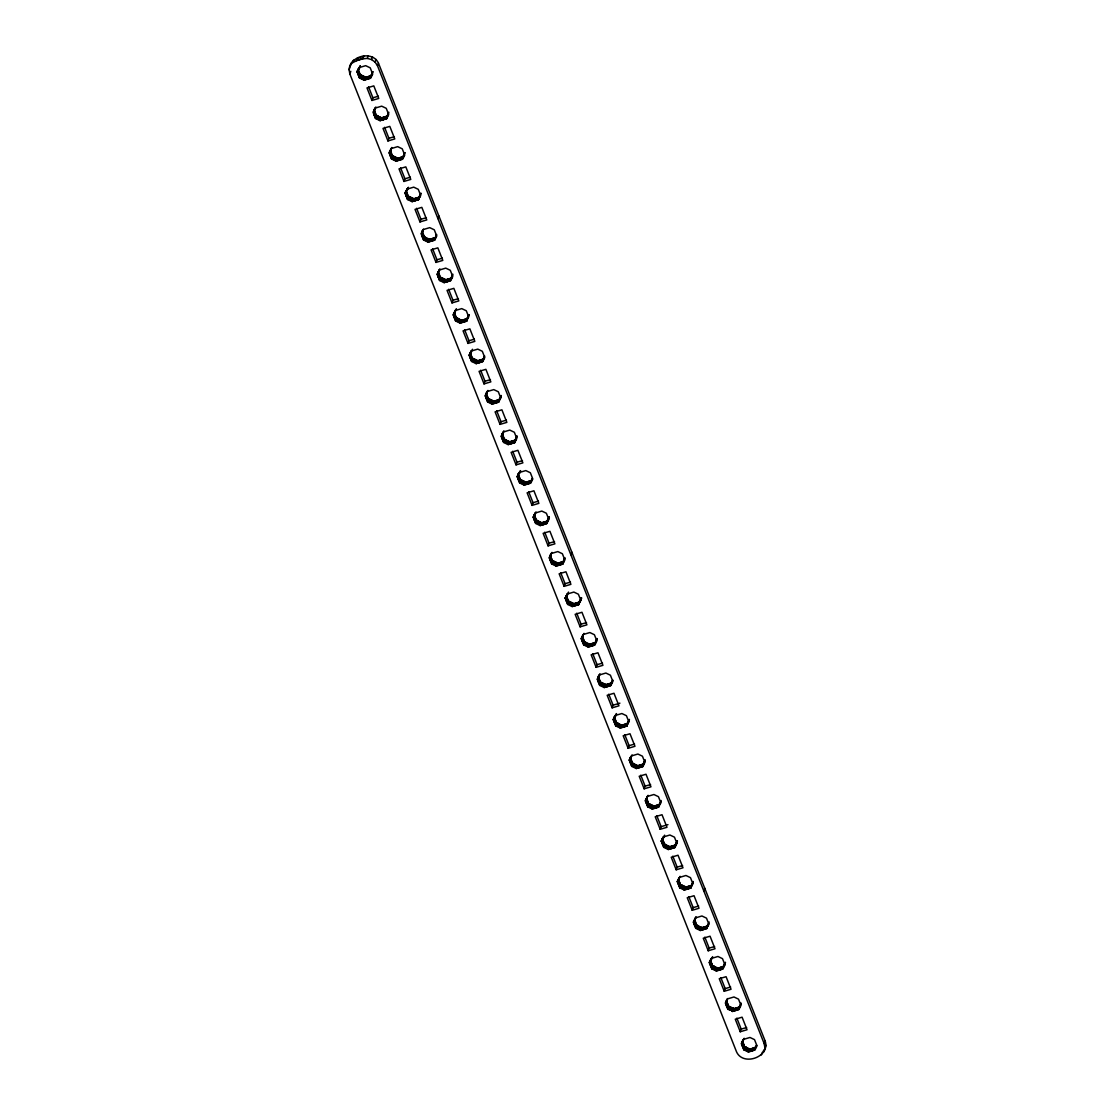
<?xml version="1.0" encoding="UTF-8"?>
<svg xmlns="http://www.w3.org/2000/svg" width="1115" height="1115" viewBox="0 0 1115 1115"><rect width="100%" height="100%" fill="white"/><g stroke="black" fill="none" stroke-linecap="round" stroke-linejoin="round"><path stroke-width="1.5" d="M372.786 71.736L370.375 77.52M375.421 107.709L374.138 109.549M389.943 152.462L391.114 148.602L397.707 146.65L402.25 148.825L404.731 155.097L402.668 159.208L396.076 161.159L391.546 158.999L389.051 152.713L391.867 147.473L389.804 152.504M421.972 233.439L423.143 229.592L429.735 227.641L434.279 229.802L436.759 236.073L434.697 240.185L428.104 242.136L423.561 239.976L421.08 233.704L423.463 229.188L421.832 233.481M423.143 229.969L422.041 231.056L424.522 237.342L429.066 239.502L435.658 237.551M438.934 271.293L439.909 268.952L437.094 274.192L439.575 280.464L444.118 282.639L450.711 280.687L452.774 276.576L450.293 270.29L445.749 268.13L439.157 270.081L438.948 271.586M466.558 320.758L468.857 314.681L466.725 321.176L460.133 323.127L455.589 320.967L453.108 314.681L456.453 308.771M468.997 314.639L466.725 321.176M471.506 351.908L471.171 351.058L477.778 349.12L482.307 351.281L484.788 357.553L482.739 361.664L476.147 363.615L471.603 361.455L469.122 355.183L472.467 349.26M469.861 354.96L471.506 350.668L470 354.918M502.029 435.895L503.2 432.049L509.792 430.097L514.336 432.258L516.816 438.529L514.768 442.655L508.161 444.592L503.632 442.432L501.151 436.16L503.952 430.92L501.889 435.937M503.2 432.425L502.252 433.47M534.057 516.886L535.228 513.025L541.82 511.074L546.364 513.248L548.845 519.52L546.782 523.632L540.19 525.583L535.646 523.423L533.165 517.137L535.548 512.635L533.36 517.639M548.092 519.743L549.054 517.095L546.448 522.796M550.071 557.375L551.242 553.514L557.835 551.577L562.378 553.737L564.859 560.009L562.796 564.12L556.204 566.072L551.66 563.911L549.179 557.639L551.995 552.385L550.28 554.949M582.086 638.351L583.27 634.505L589.863 632.553L594.393 634.714L596.887 640.986L594.825 645.111L588.232 647.062L583.689 644.888L581.208 638.616L584.023 633.376M595.786 642.073L597.096 638.574L594.309 645.264M628.985 719.593L626.853 726.088L620.247 728.039L615.717 725.879L613.236 719.593L616.051 714.353L613.236 719.593M629.25 760.096L631.299 755.984L637.892 754.033L642.435 756.193L644.916 762.465L642.867 766.576L636.261 768.528L631.731 766.367L629.25 760.096L630.351 757.406M675.802 844.794L674.882 847.567L668.289 849.519L663.746 847.344L661.265 841.072L664.624 835.163M662.157 840.808L663.648 836.557L662.017 840.849M674.882 847.567L676.944 843.456L674.464 837.17L669.92 835.01L663.327 836.961L663.662 837.797M679.342 877.84L677.279 881.561L679.76 887.847L684.303 890.007L690.896 888.056L693.168 881.519M693.028 881.561L690.896 888.056M695.133 919.15L696.108 916.809L693.293 922.049L695.774 928.335L700.318 930.495L706.91 928.544L708.513 923.666M711.691 959.276L711.37 958.44L717.962 956.489L722.492 958.649L724.987 964.921L722.924 969.033L716.332 970.984L711.788 968.824L709.307 962.552L712.652 956.628M710.185 962.287L711.691 958.036L709.502 963.039M728.903 1006.636L727.942 1009.27L725.321 1003.04L727.37 998.929L733.977 996.977L738.506 999.138L740.987 1005.409L738.938 1009.521L732.346 1011.472L732.973 1007.988L728.764 1006.678L727.802 1009.312L732.011 1010.636M727.705 998.524L726.423 1000.35M742.214 1043.264L743.384 1039.417L749.991 1037.466L754.521 1039.626L757.001 1045.912L754.953 1050.023L748.346 1051.975L743.816 1049.8L741.336 1043.529L744.151 1038.288L743.175 1040.63M349.12 69.785C349.608 55.931 372.521 50.119 378.459 63.151L765.155 1041.02C770.479 1056.895 743.161 1066.623 736.541 1051.849L349.845 73.98L349.12 69.785L351.086 63.248M763.914 1051.752L765.88 1045.215M350.124 65.897L353.608 60.085M349.845 73.98L350.807 71.332M352.647 62.733L356.479 60.712L357.441 58.064M357.469 60.419L358.431 57.771M359.671 59.764L360.633 57.116M357.037 71.736L359.086 67.625L365.678 65.674L370.222 67.834L372.703 74.12L370.654 78.231L364.048 80.182L359.518 78.008L357.037 71.736L358.138 69.046M357.232 72.224L358.194 69.59L360.479 75.374L359.518 78.008L360.619 75.332M361.859 59.123L362.821 56.475M357.776 71.513L359.852 66.496M358.891 69.13L360.326 65.687M357.65 73.311L358.612 70.663M359.42 68.461L360.382 65.827M356.479 60.712L362.863 58.816L363.825 56.182M358.082 74.384L359.044 71.736M358.277 74.872L359.239 72.238M358.472 75.36L359.434 72.726M358.891 76.447L359.852 73.799M359.323 77.52L360.284 74.886M359.95 77.883L360.912 75.235M360.257 77.799L361.358 75.109L364.689 76.698L364.048 80.182M362.863 58.816L367.309 58.398L368.271 55.75M361.149 78.287L362.11 75.653M361.957 78.747L362.919 76.099M362.821 79.095L363.783 76.447M363.727 79.332L364.689 76.698M363.88 79.75L364.73 76.823M364.006 80.043L364.967 77.409M764.918 1047.849L764.193 1043.668L377.497 65.799L375.1 62.106L371.546 59.569L372.508 56.921M364.563 80.029L365.525 77.381M365.706 79.695L366.668 77.047M366.835 79.36L367.797 76.712M367.351 79.207L368.312 76.559M367.866 79.053L368.828 76.405M368.995 78.719L369.957 76.071M375.1 62.106L376.062 59.457M370.487 77.813L371.811 74.078M371.281 75.987L372.926 71.695M377.497 65.799L378.459 63.151M371.95 100.448L366.988 87.904L373.804 85.883L378.765 98.441L371.95 100.448L372.912 97.813L368.577 86.831M373.483 112.099L374.445 109.451M375.1 108.503L373.051 112.225L375.532 118.511L380.062 120.671L386.668 118.72L387.574 115.946L381.023 118.023L380.062 120.671M375.853 106.984L373.929 111.974L375.1 108.113L381.692 106.162L386.236 108.322L388.717 114.608L386.668 118.72M373.664 113.8L374.626 111.152M374.096 114.873L375.058 112.239M374.292 115.361L375.253 112.727M374.487 115.862L375.448 113.214M374.905 116.936L375.867 114.288M375.337 118.009L376.299 115.375M375.532 118.511L376.633 115.821M375.964 118.371L376.926 115.737M376.271 118.288L377.232 115.639M376.41 118.246L377.372 115.598L381.023 118.023M377.163 118.789L378.124 116.141M377.971 119.235L378.933 116.587M378.835 119.584L379.797 116.936M379.783 119.96L380.689 117.186M379.894 120.253L380.856 117.605M380.577 120.518L381.539 117.869M381.72 120.183L382.682 117.535M382.849 119.849L383.811 117.2M383.365 119.695L384.327 117.047M383.881 119.542L384.842 116.894M385.01 119.207L385.971 116.559M386.334 117.883L388.591 113.047M386.152 118.873L387.337 115.361M386.501 118.302L388.8 112.225M387.964 140.95L383.003 128.392L389.804 126.385L394.78 138.929L387.964 140.95L388.926 138.302L384.577 127.319M389.246 153.215L390.459 149.94L392.508 156.351L391.546 158.999M389.679 154.288L390.64 151.64M390.111 155.361L391.072 152.727M390.292 155.863L391.254 153.215M390.487 156.351L391.449 153.703M390.919 157.424L391.881 154.79M391.351 158.511L392.313 155.863M391.672 158.957L392.633 156.309M391.978 158.86L392.94 156.225M392.285 158.776L393.386 156.086L396.703 157.675L396.076 161.159M393.177 159.278L394.139 156.63M393.985 159.724L394.947 157.076M394.849 160.072L395.811 157.424M395.797 160.449L396.703 157.675M395.909 160.741L396.87 158.093M396.02 161.034L396.982 158.386M396.592 161.006L397.553 158.358M397.721 160.672L398.682 158.023M398.863 160.337L399.825 157.689M399.379 160.184L400.341 157.536M399.895 160.03L400.856 157.382M401.024 159.696L401.985 157.048M402.39 158.497L404.271 154.33M402.153 159.361L404.815 152.713M403.309 156.964L404.954 152.671M403.978 181.438L399.017 168.881L405.818 166.874L410.78 179.417L403.978 181.438L404.94 178.79L400.592 167.808M418.683 199.697L420.954 193.16L418.641 199.571L412.09 201.648L407.546 199.487L405.066 193.216L406.027 190.567M405.261 193.703L406.222 191.055L408.508 196.839L407.546 199.487M405.818 192.993L407.881 187.961L405.066 193.216M405.693 194.777L406.654 192.142M406.919 190.609L408.425 187.292M406.111 195.864L407.073 193.216M406.306 196.351L407.268 193.703M406.501 196.839L407.463 194.191M406.933 197.912L407.895 195.278M407.351 199L408.327 196.351M407.686 199.446L408.647 196.797M407.992 199.362L408.954 196.714M409.261 196.63L408.299 199.264L409.4 196.588L412.717 198.163L412.09 201.648M409.191 199.766L410.153 197.118M409.999 200.212L410.961 197.578M410.864 200.561L411.825 197.926M411.756 200.812L412.717 198.163M411.811 200.937L412.773 198.303M411.923 201.23L412.885 198.582M412.606 201.494L413.567 198.86M413.735 201.16L414.696 198.526M414.878 200.825L415.839 198.191M415.393 200.672L416.355 198.038M415.909 200.519L416.871 197.885M417.038 200.184L418 197.55M418.167 199.85L419.853 195.543M419.993 221.927L415.031 209.369L421.832 207.362L426.794 219.92L419.993 221.927L420.954 219.279L416.606 208.296M421.526 233.579L422.487 230.93M421.707 235.265L422.669 232.631M422.125 236.352L423.087 233.704M422.32 236.84L423.282 234.192M422.515 237.328L423.477 234.694M422.947 238.415L423.909 235.767M423.365 239.488L424.327 236.84M423.561 239.976L424.662 237.3M424.007 239.85L424.968 237.202M424.313 239.753L425.414 237.077M425.205 240.255L426.167 237.62M426.014 240.701L426.975 238.066M426.878 241.063L427.839 238.415M427.825 241.439L428.731 238.652M427.937 241.718L428.899 239.084M428.104 242.136L429.01 239.363M428.62 241.983L429.582 239.349M437.916 218.596L438.878 215.948M429.749 241.648L430.711 239.014M430.892 241.314L431.853 238.68M431.407 241.161L432.369 238.526M431.923 241.021L432.885 238.373M433.052 240.673L434.014 238.039M434.181 240.338L436.62 234.526L435.658 237.161M434.529 239.767L436.3 235.307M434.641 240.06L435.603 237.411M436.007 262.415L431.045 249.871L437.847 247.851L442.808 260.408L436.007 262.415L436.969 259.781L432.62 248.798M437.289 274.68L438.251 272.046M437.54 274.067L438.502 271.419M437.847 273.969L439.477 269.677M437.721 275.767L438.683 273.119M438.139 276.841L439.101 274.192M438.334 277.328L439.296 274.694M438.529 277.816L439.491 275.182M438.962 278.903L439.923 276.255M439.38 279.976L440.341 277.342M439.575 280.464L440.536 277.83L438.195 271.516M439.714 280.436L440.676 277.788M440.021 280.339L440.982 277.691M440.327 280.255L441.429 277.565L444.746 279.154L444.118 282.639L445.024 279.865M441.206 280.757L442.167 278.109M442.028 281.203L442.989 278.555M442.878 281.551L443.84 278.903M443.784 281.788L444.746 279.154M443.951 282.207L444.801 279.28M444.634 282.485L445.596 279.837M445.763 282.151L446.725 279.503M446.892 281.816L447.854 279.168M447.408 281.663L448.369 279.015M447.923 281.51L448.885 278.862M449.066 281.175L450.028 278.527M450.432 279.976L452.634 275.015M450.195 280.841L451.882 276.534M451.352 278.443L452.843 274.192M452.021 302.904L447.045 290.36L453.861 288.339L458.822 300.897L452.021 302.904L452.983 300.269L448.634 289.287M453.303 315.183L454.265 312.535L456.551 318.319L455.589 320.967M453.847 314.472L455.924 309.44L453.986 314.43M453.721 316.256L454.683 313.608M454.153 317.329L455.115 314.695M454.349 317.817L455.31 315.183M454.544 318.319L455.505 315.67M454.976 319.392L455.937 316.744M455.394 320.465L456.356 317.831M456.035 320.827L456.997 318.193M456.328 320.744L457.289 318.096M456.467 320.702L457.429 318.054L461.094 320.479L467.687 318.528M457.22 321.245L458.181 318.597M458.042 321.691L459.004 319.043M458.892 322.04L459.854 319.392M459.854 322.416L460.76 319.643M459.965 322.709L460.927 320.061M460.133 323.127L461.039 320.353M460.648 322.974L461.61 320.326M461.777 322.639L462.739 319.991M462.906 322.305L463.868 319.657M463.422 322.151L464.384 319.503M463.938 321.998L464.899 319.35M465.08 321.664L466.042 319.015M466.391 320.339L467.352 317.691L466.209 321.329M468.021 343.406L463.06 330.848L469.875 328.841L474.837 341.385L468.021 343.406L468.997 340.758L464.648 329.775M469.262 355.141L470.223 352.493M469.317 355.671L470.53 352.41M469.736 356.744L470.697 354.096M470.168 357.831L471.129 355.183M470.363 358.319L471.324 355.671M470.558 358.807L471.52 356.159M470.976 359.88L471.938 357.246M471.408 360.967L472.37 358.319M471.603 361.455L472.704 358.765M472.049 361.316L473.011 358.682M472.342 361.232L473.443 358.542L476.774 360.131L476.147 363.615M473.234 361.734L474.196 359.086M474.042 362.18L475.004 359.532M474.906 362.528L475.868 359.894M475.854 362.905L476.774 360.131M475.98 363.197L476.941 360.549M476.091 363.49L477.053 360.842M476.663 363.462L477.624 360.814M477.791 363.128L478.753 360.479M478.92 362.793L479.882 360.145M479.436 362.64L480.398 359.992M479.952 362.486L480.913 359.838M481.081 362.152L482.056 359.504M482.224 361.818L484.342 356.786M482.572 361.246L483.91 357.511M483.38 359.42L484.663 355.992M484.035 383.894L479.074 371.337L485.889 369.33L490.851 381.874L484.035 383.894L484.997 381.246L480.663 370.264M485.332 396.16L486.53 392.898M485.875 395.449L487.506 391.156L486.837 392.801M500.37 398.18L501.332 395.532L498.753 402.153L492.147 404.104L487.617 401.944L485.137 395.672L487.952 390.417M485.75 397.233L486.711 394.599M486.182 398.32L487.144 395.672M486.377 398.808L487.339 396.16M486.572 399.295L487.534 396.647M486.99 400.369L487.952 397.734M487.422 401.456L488.384 398.808M487.617 401.944L488.579 399.295L486.098 393.024M487.757 401.902L488.718 399.254M488.049 401.818L489.011 399.17M488.356 401.721L489.318 399.086M488.495 401.679L489.457 399.045L492.788 400.62L492.147 404.104M489.248 402.222L490.21 399.588M490.056 402.668L491.018 400.034M490.921 403.017L491.882 400.383M491.994 403.686L492.955 401.038M492.663 403.951L493.624 401.316M493.806 403.616L494.767 400.982M494.935 403.282L495.896 400.647M495.45 403.128L496.412 400.494M495.966 402.975L496.928 400.341M497.095 402.64L498.057 400.006M498.238 402.306L499.91 397.999M498.698 402.027L501.025 395.616M500.05 424.383L495.088 411.839L501.903 409.818L506.865 422.376L500.05 424.383L501.011 421.735L496.677 410.752M501.332 436.648L502.544 433.387M501.764 437.735L502.726 435.087M502.196 438.808L503.158 436.16M502.391 439.296L503.353 436.648M502.586 439.784L503.548 437.15M503.004 440.871L503.966 438.223M503.436 441.944L504.398 439.296M503.632 442.432L504.733 439.756M504.064 442.307L505.025 439.658M504.37 442.209L505.332 439.575L509.123 441.958L515.729 440.007M504.51 442.181L505.471 439.533L504.593 439.798L502.308 434M505.262 442.711L506.224 440.077M506.071 443.171L507.032 440.523M506.935 443.519L507.896 440.871M507.882 443.895L508.802 441.122M507.994 444.174L508.956 441.54M508.161 444.592L509.081 441.819M508.677 444.453L509.639 441.805M509.82 444.104L510.782 441.47M510.949 443.77L511.91 441.136M511.464 443.631L512.426 440.982M511.98 443.477L512.942 440.829M513.109 443.143L514.071 440.495M514.252 442.794L516.9 436.146L514.6 442.223M514.768 442.655L515.395 439.171M515.729 439.617L517.039 436.118M516.064 464.871L511.102 452.328L517.904 450.307L522.879 462.864L516.064 464.871L517.025 462.237L512.691 451.254M517.29 476.607L518.252 473.973M517.346 477.136L518.559 473.875M517.904 476.426L519.534 472.133L518.113 474.014L520.607 480.286L519.646 482.92L524.175 485.095L530.768 483.143L532.831 479.032L530.35 472.746L525.806 470.586L519.214 472.537L517.151 476.649L519.646 482.92L520.733 480.244M519.492 473.248L520.454 470.6M517.778 478.224L518.74 475.575M519.548 473.373L520.51 470.739M518.21 479.297L519.172 476.649M518.391 479.785L519.367 477.15M518.587 480.286L519.548 477.638M519.019 481.359L519.98 478.711M519.451 482.433L520.412 479.798M520.078 482.795L521.039 480.147M520.384 482.711L521.486 480.021L524.803 481.61L524.175 485.095M521.276 483.213L522.238 480.565M522.085 483.659L523.046 481.011M522.949 484.008L523.911 481.359M523.841 484.245L524.803 481.61M524.008 484.677L524.858 481.736M524.12 484.955L525.081 482.321M524.691 484.941L525.653 482.293M525.82 484.607L526.796 481.959M526.963 484.272L527.925 481.624M527.479 484.119L528.44 481.471M527.994 483.966L528.956 481.318M529.123 483.631L530.085 480.983M530.489 482.433L532.371 478.251L531.409 480.9M530.252 483.297L531.939 478.99M532.078 505.374L527.116 492.816L533.918 490.795L538.88 503.353L532.078 505.374L533.04 502.726L528.691 491.743M533.304 517.095L534.266 514.461M535.019 514.545L535.981 511.897M533.792 518.712L534.754 516.064M534.21 519.785L535.172 517.151M534.406 520.287L535.367 517.639M534.601 520.775L535.562 518.127M535.033 521.848L535.994 519.2M535.465 522.935L536.427 520.287M535.646 523.423L536.747 520.733M536.092 523.283L537.054 520.649M536.399 523.2L537.36 520.552M536.538 523.158L537.5 520.51L541.151 522.935L547.744 520.984L547.409 520.148L546.266 523.785M537.291 523.702L538.252 521.053M538.099 524.148L539.061 521.499M538.963 524.496L539.925 521.848M539.911 524.872L540.817 522.099M540.022 525.165L540.984 522.517M540.19 525.583L541.096 522.81M540.705 525.43L541.667 522.782M541.834 525.095L542.796 522.447M542.977 524.761L543.939 522.113M543.493 524.607L544.455 521.959M544.009 524.454L544.97 521.806M545.137 524.12L546.099 521.472M546.615 523.214L548.928 517.137M548.399 519.646L549.361 517.012M548.092 545.862L543.13 533.304L549.932 531.298L554.894 543.841L548.092 545.862L549.054 543.214L544.705 532.231M549.374 558.127L550.587 554.866M549.932 557.416L550.894 554.768M549.807 559.2L550.768 556.566M550.225 560.288L551.186 557.639M550.42 560.775L551.381 558.127M550.615 561.263L551.577 558.615M551.047 562.336L552.009 559.702M551.465 563.423L552.427 560.775M551.66 563.911L552.761 561.221M552.106 563.786L553.068 561.138M552.413 563.688L553.514 561.012L556.831 562.587L556.204 566.072M553.305 564.19L554.267 561.542M554.113 564.636L555.075 561.988M554.977 564.984L555.939 562.35M555.925 565.361L556.831 562.587M556.037 565.653L556.998 563.005M556.148 565.946L557.11 563.298M556.72 565.918L557.681 563.284M557.848 565.584L558.81 562.936M558.991 565.249L559.953 562.601M559.507 565.096L560.469 562.448M560.023 564.943L560.984 562.308M561.152 564.608L562.113 561.96M562.281 564.274L564.72 558.448L562.796 564.12M562.629 563.702L564.929 557.625M570.852 554.726L571.814 552.092M564.106 586.351L559.145 573.793L565.946 571.786L570.908 584.344L564.106 586.351L565.068 583.702L560.72 572.72M579.438 601.124L578.81 604.609L581.082 598.072L578.81 604.609L572.218 606.56L567.674 604.4L565.193 598.128L567.577 593.612L565.946 597.905M565.333 598.086L566.295 595.438L568.636 601.752L567.674 604.4M565.389 598.616L566.601 595.354M565.821 599.689L566.782 597.055M565.193 598.128L568.497 592.079M566.239 600.776L567.201 598.128M566.434 601.264L567.396 598.616M566.629 601.752L567.591 599.103M567.061 602.839L568.023 600.191M567.479 603.912L568.441 601.264M567.814 604.358L568.775 601.724M568.12 604.274L569.082 601.626M569.389 601.543L568.427 604.177L569.528 601.501L572.845 603.076L572.218 606.56M569.305 604.678L570.267 602.044M570.127 605.124L571.089 602.49M570.978 605.473L571.953 602.839M571.884 605.724L572.845 603.076L571.939 605.849M572.051 606.142L573.012 603.508M572.734 606.407L573.695 603.773M573.863 606.072L574.824 603.438M574.992 605.738L575.953 603.104M575.507 605.584L576.469 602.95M576.023 605.431L576.985 602.797M577.166 605.097L578.128 602.462M578.295 604.762L579.981 600.455M580.427 600.637L581.389 597.988M580.734 600.539L581.696 597.905M580.121 626.839L575.145 614.295L581.96 612.274L586.922 624.832L580.121 626.839L581.082 624.205L576.734 613.208M581.347 638.574L582.309 635.926L584.65 642.254L589.194 644.414L595.786 642.463L595.452 641.627M581.403 639.104L583.257 634.881L581.946 638.393M581.821 640.191L582.797 637.543M582.253 641.264L583.215 638.616M582.448 641.752L583.41 639.118M582.643 642.24L583.605 639.606M583.075 643.327L584.037 640.679M583.493 644.4L584.455 641.752M583.689 644.888L584.79 642.212M584.135 644.763L585.096 642.115M585.403 642.031L584.427 644.679L585.528 641.989M585.319 645.167L586.281 642.533M586.142 645.627L587.103 642.979M586.992 645.975L587.953 643.327M587.953 646.352L588.859 643.578M588.065 646.63L589.027 643.996M588.232 647.062L589.138 644.275M588.748 646.909L589.71 644.261M589.877 646.575L590.839 643.926M591.006 646.226L591.967 643.592M591.521 646.087L592.483 643.439M592.037 645.933L592.999 643.285M593.18 645.599L594.142 642.951M595.034 643.592L596.957 638.616M596.135 667.327L591.159 654.784L597.975 652.763L602.936 665.321L596.135 667.327L597.096 664.693L592.748 653.711M597.417 679.593L598.63 676.331M597.961 678.882L600.037 673.864L597.222 679.105L599.703 685.39L604.246 687.551L610.839 685.6L612.762 679.927L610.783 685.46L612.888 681.488L610.407 675.202L605.877 673.042L599.271 674.993L599.076 676.498M597.835 680.68L598.797 678.032M598.267 681.753L599.229 679.119M598.462 682.241L599.424 679.606M598.657 682.742L599.619 680.094M599.076 683.816L600.037 681.167M599.508 684.889L600.469 682.255M599.703 685.39L600.664 682.742L598.184 676.471L599.605 674.589M599.842 685.349L600.804 682.701M600.149 685.251L601.11 682.617M600.441 685.168L601.543 682.478L604.874 684.066L604.246 687.551L605.152 684.777L611.8 682.951M601.333 685.669L602.295 683.021M602.142 686.115L603.104 683.467M603.006 686.464L603.968 683.816M603.912 686.701L604.874 684.066M604.079 687.133L604.929 684.192M604.762 687.398L605.724 684.749M605.891 687.063L606.853 684.415M607.02 686.729L607.982 684.08M607.536 686.575L608.497 683.927M608.051 686.422L609.013 683.774M609.194 686.087L610.156 683.439M610.56 684.889L611.466 682.115M610.323 685.753L612.01 681.446M612.135 707.83L607.173 695.272L613.989 693.265L618.95 705.809L612.135 707.83L613.097 705.182L608.762 694.199M613.375 719.565L614.337 716.917M613.431 720.095L614.63 716.82M613.975 719.384L615.619 715.091M613.849 721.168L614.811 718.52M615.09 717.001L616.525 713.558M614.281 722.241L615.243 719.607M614.476 722.743L615.438 720.095M614.672 723.231L615.633 720.583M615.09 724.304L616.051 721.67M615.522 725.391L616.484 722.743M615.717 725.879L616.818 723.189L614.198 716.959M616.149 725.74L617.125 723.105M616.456 725.656L617.417 723.008M616.595 725.614L617.557 722.966L621.208 725.391L627.815 723.44L627.48 722.604L626.337 726.241M617.348 726.158L618.309 723.51M618.156 726.604L619.118 723.956M619.02 726.952L619.982 724.304M619.968 727.328L620.888 724.555M620.093 727.621L621.055 724.973M620.247 728.039L621.167 725.266M620.762 727.886L621.724 725.238M621.905 727.551L622.867 724.903M623.034 727.217L623.996 724.569M623.55 727.064L624.511 724.416M624.066 726.91L625.027 724.262M625.194 726.576L626.156 723.928M626.797 725.963L629.125 719.551M626.853 726.088L627.815 723.44M628.47 722.102L629.431 719.468M628.149 748.318L623.187 735.761L630.003 733.754L634.965 746.297L628.149 748.318L629.111 745.67L624.776 734.687M629.445 760.583L631.299 756.36L629.989 759.873M630.128 759.831L632.066 754.841M629.864 761.657L630.825 759.022M630.296 762.744L631.257 760.096M630.491 763.231L631.452 760.583M630.686 763.719L631.648 761.071M631.104 764.792L632.066 762.158M631.536 765.88L632.498 763.231M631.731 766.367L632.832 763.677M632.163 766.242L633.125 763.594M632.47 766.144L633.571 763.468L637.222 765.88L643.829 763.942L645 760.082L642.7 766.158M633.362 766.646L634.324 763.998M634.17 767.092L635.132 764.458M635.034 767.441L635.996 764.806M635.982 767.817L636.902 765.043M636.094 768.11L637.055 765.461M636.261 768.528L637.181 765.754M636.777 768.374L637.738 765.74M637.919 768.04L638.881 765.406M639.048 767.705L640.01 765.057M639.564 767.552L640.526 764.918M640.08 767.399L641.041 764.765M641.209 767.064L642.17 764.43M642.351 766.73L643.494 763.092M642.867 766.576L645.139 760.04M644.163 788.807L639.202 776.249L646.003 774.242L650.979 786.8L644.163 788.807L645.125 786.159L640.79 775.176M645.446 801.072L646.407 798.424M646.003 800.361L648.066 795.33L645.25 800.584L647.745 806.856L652.275 809.016L658.867 807.065L660.805 801.406M645.878 802.145L646.839 799.511M646.31 803.232L647.271 800.584M646.505 803.72L647.467 801.072M646.686 804.208L647.648 801.574M647.118 805.295L648.08 802.647M647.55 806.368L648.512 803.72M647.745 806.856L648.707 804.222L646.658 797.81M647.871 806.814L648.832 804.18M648.177 806.73L649.139 804.082M648.484 806.633L649.446 803.999M648.623 806.591L649.585 803.957L652.902 805.532L652.275 809.016M649.376 807.135L650.338 804.5M650.184 807.581L651.146 804.946M651.048 807.929L652.01 805.295M651.941 808.18L652.902 805.532L651.996 808.319M652.219 808.891L653.069 805.964M652.791 808.863L653.752 806.229M653.934 808.528L654.895 805.894M655.062 808.194L656.024 805.56M655.578 808.041L656.54 805.406M656.094 807.887L657.056 805.253M657.223 807.553L658.185 804.918M658.352 807.218L660.038 802.912M658.547 806.229L661.153 800.528M660.178 829.295L655.216 816.751L662.017 814.731L666.993 827.288L660.178 829.295L661.139 826.661L656.791 815.678M661.265 841.072L663.118 838.173M661.404 841.031L662.366 838.382M661.46 841.56L662.672 838.299M661.892 842.647L662.854 839.999M662.31 843.721L663.286 841.072M662.505 844.208L663.467 841.574M662.7 844.696L663.662 842.062M663.132 845.783L664.094 843.135M663.564 846.856L664.526 844.222M663.746 847.344L664.847 844.668M664.192 847.219L665.153 844.571M664.498 847.135L665.46 844.487L669.251 846.87L675.843 844.919L677.028 841.072L674.714 847.149M664.638 847.093L665.599 844.445L664.707 844.71L662.226 838.424M665.39 847.623L666.352 844.989M666.199 848.083L667.16 845.435M667.063 848.431L668.024 845.783M668.01 848.808L668.916 846.034M668.122 849.086L669.084 846.452M668.289 849.519L669.195 846.731M668.805 849.365L669.767 846.717M669.934 849.031L670.896 846.383M671.077 848.696L672.038 846.048M671.592 848.543L672.554 845.895M672.108 848.39L673.07 845.741M673.237 848.055L674.199 845.407M674.366 847.721L675.523 844.083M675.843 844.529L677.153 841.031M676.498 843.581L677.46 840.933M676.192 869.784L671.23 857.24L678.032 855.219L682.993 867.777L676.192 869.784L677.153 867.149L672.805 856.167M677.474 882.049L678.687 878.787M678.032 881.338L680.094 876.32M677.906 883.136L678.868 880.488M678.324 884.209L679.286 881.575M678.519 884.697L679.481 882.063M678.714 885.199L679.676 882.55M679.146 886.272L680.108 883.624M679.565 887.345L680.526 884.711M679.76 887.847L680.721 885.199L678.436 879.414M679.899 887.805L680.861 885.157M680.206 887.707L681.167 885.073M680.512 887.624L681.613 884.934L684.931 886.523L684.303 890.007M681.404 888.125L682.366 885.477M682.213 888.571L683.174 885.923M683.077 888.92L684.039 886.272M684.025 889.296L684.931 886.523M684.136 889.589L685.098 886.941M684.248 889.868L685.209 887.233L691.857 885.408L691.523 884.571M684.819 889.854L685.781 887.205M685.948 889.519L686.91 886.871M687.091 889.185L688.053 886.537M687.607 889.031L688.568 886.383M688.122 888.878L689.084 886.23M689.251 888.543L690.213 885.895M690.38 888.209L692.067 883.902M692.206 910.286L687.244 897.728L694.046 895.721L699.007 908.265L692.206 910.286L693.168 907.638L688.819 896.655M703.774 890.871L704.736 888.237M693.488 922.551L694.45 919.903M694.046 921.84L695.676 917.547M693.92 923.624L694.882 920.976M694.338 924.697L695.3 922.063M694.534 925.199L695.495 922.551M694.729 925.687L695.69 923.039M695.161 926.76L696.122 924.126M695.579 927.847L696.541 925.199M695.774 928.335L696.875 925.645M696.22 928.196L697.182 925.562M696.527 928.112L697.488 925.464M696.666 928.07L697.628 925.422L701.279 927.847L707.872 925.896L707.537 925.06M697.405 928.614L698.366 925.966M698.227 929.06L699.189 926.412M699.091 929.408L700.053 926.76M699.983 929.659L700.945 927.011M700.039 929.785L701 927.136M700.15 930.077L701.112 927.429M700.318 930.495L701.224 927.722M700.833 930.342L701.795 927.694M701.962 930.008L702.924 927.359M703.091 929.673L704.067 927.025M703.607 929.52L704.568 926.872M704.123 929.366L705.084 926.718M705.265 929.032L706.227 926.384M706.394 928.697L708.081 924.391M706.743 928.126L709.182 922.007M708.22 950.774L703.258 938.217L710.06 936.21L715.022 948.754L708.22 950.774L709.182 948.126L704.833 937.144M709.307 962.552L710.408 959.862M710.046 962.329L711.356 958.816M709.934 964.113L710.896 961.478M710.353 965.2L711.314 962.552M710.548 965.688L711.509 963.039M710.743 966.175L711.705 963.527M711.175 967.249L712.137 964.614M711.593 968.336L712.555 965.688M711.788 968.824L712.889 966.134M712.234 968.698L713.196 966.05M712.541 968.601L713.628 965.924L717.293 968.35L723.886 966.398L725.057 962.538L722.757 968.614M713.419 969.102L714.38 966.454M714.241 969.548L715.203 966.914M715.091 969.897L716.053 967.263M716.053 970.273L716.959 967.499M716.165 970.566L717.126 967.918M716.332 970.984L717.238 968.21M716.847 970.83L717.809 968.196M717.976 970.496L718.938 967.862M719.105 970.162L720.067 967.527M719.621 970.008L720.583 967.374M720.137 969.855L721.098 967.221M721.28 969.52L722.241 966.886M722.409 969.186L723.551 965.548M723.565 966.789L725.196 962.496M724.541 965.06L725.503 962.412M724.234 991.263L719.259 978.705L726.074 976.698L731.036 989.256L724.234 991.263L725.196 988.615L720.848 977.632M725.767 1002.915L726.729 1000.266M726.06 1002.817L727.37 999.305M725.935 1004.601L726.896 1001.967M726.367 1005.688L727.328 1003.04M726.562 1006.176L727.524 1003.528M726.757 1006.664L727.719 1004.03M727.175 1007.751L728.137 1005.103M727.607 1008.824L728.569 1006.176M728.248 1009.187L729.21 1006.538M728.541 1009.089L729.642 1006.413M729.433 1009.591L730.395 1006.957M730.241 1010.037L731.203 1007.402M731.105 1010.399L732.067 1007.751M732.053 1010.775L733.029 1008.127M732.29 1011.347L733.14 1008.42M732.346 1011.472L732.973 1007.988M732.862 1011.319L733.823 1008.685M733.991 1010.984L734.952 1008.35M735.12 1010.65L736.081 1008.016M735.635 1010.497L736.597 1007.862M736.151 1010.357L737.113 1007.709M737.294 1010.009L738.255 1007.375M738.66 1008.824L740.862 1003.862M738.423 1009.674L740.109 1005.368M739.58 1007.291L741.071 1003.026M740.235 1031.751L735.273 1019.208L742.088 1017.187L747.05 1029.744L740.235 1031.751L741.196 1029.117L736.862 1018.134M741.531 1044.016L742.492 1041.382M742.074 1043.305L743.719 1039.013M741.949 1045.103L742.911 1042.455M742.381 1046.177L743.343 1043.529M742.576 1046.664L743.538 1044.03M742.771 1047.152L743.733 1044.518M743.189 1048.239L744.151 1045.591M743.621 1049.313L744.583 1046.678M743.816 1049.8L744.918 1047.124M744.263 1049.675L745.224 1047.027M744.555 1049.591L745.517 1046.943M744.695 1049.55L745.656 1046.901L749.322 1049.327L755.914 1047.375L756.555 1045.131L755.148 1048.504M745.447 1050.093L746.409 1047.445M746.256 1050.539L747.217 1047.891M747.12 1050.888L748.081 1048.239M748.067 1051.264L748.987 1048.49M748.193 1051.543L749.155 1048.908M748.346 1051.975L749.266 1049.201M748.862 1051.821L749.824 1049.173M750.005 1051.487L750.966 1048.839M751.134 1051.152L752.095 1048.504M751.649 1050.999L752.611 1048.351M752.165 1050.846L753.127 1048.198M753.294 1050.511L754.256 1047.863M754.618 1049.173L755.58 1046.539M754.437 1050.177L755.635 1046.664M764.193 1043.668L765.155 1041.02M761.392 1054.915L762.353 1052.267M359.406 67.221L358.431 68.963M407.449 188.7L406.473 190.442M455.491 310.165L454.516 311.907M647.313 796.849L647.634 796.068M659.509 804.835L660.93 802.953L658.449 796.681L653.906 794.521L647.313 796.472L647.104 797.978M763.19 1051.208L764.876 1049.104M418.348 198.86L420.745 195.585L418.264 189.313L413.721 187.153L407.128 189.104L407.463 189.94M486.99 393.065L487.185 391.56L493.792 389.609L498.321 391.769L500.802 398.041L498.419 401.316M578.476 603.773L580.873 600.497L578.392 594.225L573.849 592.065L567.256 594.016L567.591 594.853M626.519 725.252L628.902 721.976L626.421 715.705L621.891 713.53L615.285 715.482L615.619 716.332M690.561 887.219L692.959 883.944L690.478 877.658L685.934 875.498L679.342 877.449L677.279 881.561M695.147 919.457L695.356 917.938L701.948 915.986L706.492 918.161L708.973 924.433L706.576 927.708M360.479 75.374L361.358 75.109M365.009 77.534L371.616 75.583L371.281 74.747M372.912 97.813L378.361 96.197M377.372 115.598L376.494 115.862L374.013 109.591M388.926 138.302L394.375 136.685M392.508 156.351L393.386 156.086M397.038 158.511L403.63 156.56L403.309 155.724M404.94 178.79L410.39 177.187M408.508 196.839L409.4 196.588M413.052 199.014L419.644 197.062L419.31 196.212M420.954 219.279L426.404 217.676M436.969 259.781L442.418 258.164M440.536 277.83L441.429 277.565M445.08 279.99L451.673 278.039L451.338 277.203M452.983 300.269L458.418 298.653M456.551 318.319L457.429 318.054M467.896 317.329L468.774 317.064L466.293 310.778L461.763 308.618L455.171 310.569L455.491 311.406M468.997 340.758L474.433 339.141M470.962 352.27L470.084 352.535L472.565 358.807L473.443 358.542M477.108 360.967L483.185 359.169M484.997 381.246L490.447 379.644M488.579 399.295L489.457 399.045M493.109 401.47L499.715 399.518L499.381 398.668M501.011 421.735L506.461 420.132M517.025 462.237L522.475 460.62M520.607 480.286L521.486 480.021M525.137 482.447L531.214 480.649M533.04 502.726L538.489 501.109M537.5 520.51L536.608 520.775L534.127 514.503M549.054 543.214L554.503 541.611M553.514 561.012L552.622 561.263L550.336 555.479M557.165 563.423L563.758 561.486L563.423 560.636M565.068 583.702L570.518 582.1M568.636 601.752L569.528 601.501M573.18 603.926L579.772 601.975M581.082 624.205L586.518 622.588M597.096 664.693L602.532 663.077M600.664 682.742L601.543 682.478M613.097 705.182L619.912 703.161M616.679 723.231L617.557 722.966M629.111 745.67L634.56 744.067M633.571 763.468L632.693 763.719L630.212 757.447M645.125 786.159L650.575 784.556M648.707 804.222L649.585 803.957M653.237 806.382L659.327 804.584M661.139 826.661L667.955 824.64M677.153 867.149L682.603 865.533M680.721 885.199L681.613 884.934M693.168 907.638L698.617 906.021M694.701 919.276L696.736 925.687L697.628 925.422M709.182 948.126L714.617 946.524M713.628 965.924L712.75 966.175L710.464 960.391M725.196 988.615L730.632 987.012M733.308 1008.838L739.9 1006.887L739.566 1006.051M741.196 1029.117L746.646 1027.5M742.437 1040.852L744.778 1047.166L745.656 1046.901M367.309 58.398L371.546 59.569M659.509 803.594L659.829 804.431M726.478 1000.88L728.764 1006.678M492.788 400.62L491.827 403.268L492.83 400.759"/></g></svg>
